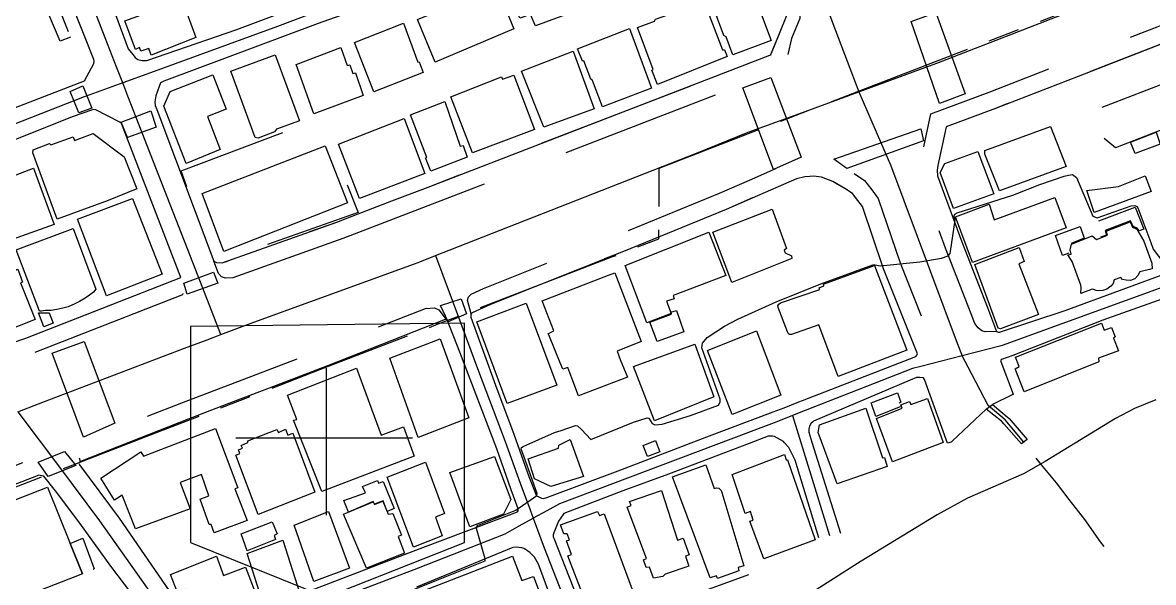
# Model space of a CAD drawing. Header units: millimetres. Extents: x 198785 to 203305, y 542885 to 545889.
# Drawn here: x 202911 to 203168.9, y 543351.3 to 543479 of the extents above; entities that cross this region are included whole.
import ezdxf

# ---------------------------------------------------------------- set-up
doc = ezdxf.new("R2010")
doc.units = ezdxf.units.MM
for name, pattern in [('FENCE_25K', [54.3, 28.7, -9.2, -16.4]), ('HIDDEN_BULD_25K', [28.8, 18.4, -10.4]), ('HIDDEN_EMD_25K', [50.97, 33.12, -5.36, 7.13, -5.36]), ('HIDDEN_IN_25K', [56.5, 36.5, -20]), ('HIDDEN_SORO_25K', [40.1, 25.4, -14.7])]:
    doc.linetypes.add(name, pattern=pattern)
for name, color, linetype in [('A0013114', 253, 'Continuous'), ('A0013117', 253, 'Continuous'), ('A0023119', 253, 'Continuous'), ('A0023214', 253, 'Continuous'), ('A0023217', 253, 'Continuous'), ('A0033324', 253, 'Continuous'), ('A0043325', 253, 'Continuous'), ('B0014111', 253, 'Continuous'), ('B0014112', 253, 'Continuous'), ('B0014116', 253, 'Continuous'), ('B0014611', 253, 'Continuous'), ('B0024120', 253, 'Continuous'), ('C0393323', 253, 'Continuous'), ('F0017111', 253, 'Continuous'), ('G0018117', 253, 'Continuous')]:
    doc.layers.add(name, color=color, linetype=linetype)

# ---------------------------------------------------------------- blocks, each defined once
blk = doc.blocks.new('B0014611')
at = {"layer": 'B0014611'}
blk.add_lwpolyline([(-30.95, -23.84), (0, -36.34), (31.55, -23.84), (31.55, 26.16), (-30.95, 25.41)], close=True, dxfattribs=at)
for points in [[(0, 15.91), (0, -17.6)], [(-20.65, 0), (19.64, 0)]]:
    blk.add_lwpolyline(points, dxfattribs=at)

msp = doc.modelspace()

# ---------------------------------------------------------------- linework, layer by layer
at = {"layer": 'A0013114'}
for points in [[(202874.69, 543446.28), (202925.08, 543465.76), (202927.24, 543469.68), (202927.32, 543470.21), (202927.22, 543470.59), (202916.85, 543496.67), (202916.4, 543497.89), (202914.99, 543501.77), (202904.46, 543530.72), (202893.76, 543558.46), (202891.05, 543565.48), (202890.64, 543566.54), (202882.13, 543589.32), (202871.86, 543615.15), (202870.3, 543619.2), (202869.12, 543620.99), (202867.94, 543622.02)], [(202942.44, 543465.25), (202942.14, 543464.47), (202941.38, 543462.33), (202941.11, 543460.97), (202941.23, 543460.09), (202941.56, 543459.21), (202954.6, 543424.57), (202955.18, 543424.3), (202956.51, 543424.19), (202982.67, 543433.53), (202985.18, 543434.46), (202995.2, 543438.33), (203003.45, 543441.51), (203081.41, 543471.57), (203081.64, 543471.72), (203083.61, 543476.51), (203085.24, 543480.45), (203085.21, 543481.08), (203073.28, 543512.98), (203072.88, 543514.04)], [(203267.98, 543460.07), (203268.46, 543460.8), (203268.66, 543461.16), (203268.94, 543462.34), (203268.81, 543464.53), (203256.43, 543496.6), (203252.56, 543506.07), (203151.78, 543466.75), (203132.86, 543459.43), (203121.6, 543455.21), (203119.73, 543446.4), (203119.58, 543445.32), (203119.65, 543444.05), (203125.21, 543428.99), (203131.1, 543414), (203133.12, 543408.54), (203133.48, 543408.44)], [(202925.14, 543501.51), (202924.82, 543500.73), (202927.43, 543493.74), (202935.08, 543473.05), (202936.08, 543471.76), (202936.65, 543471.04), (202937.22, 543470.63)], [(202927.49, 543459.16), (202926.91, 543459.11), (202922.28, 543457.55), (202877.98, 543439.84)], [(202908.37, 543405.89), (202911.72, 543407.07), (202947.1, 543420.87), (202933.56, 543455.99), (202933.16, 543456.29), (202927.49, 543459.16)], [(203115.07, 543403.47), (203107.36, 543422.84), (203102.52, 543437.05), (203101.51, 543438.43), (203100.25, 543440.02), (203098.54, 543441.18), (203095.79, 543442.77), (203093.2, 543443.75), (203091.99, 543443.9), (203091.33, 543443.95), (203090.53, 543443.92), (203089.42, 543443.82), (203087.48, 543443.37), (203071.48, 543436.41), (203048.01, 543426.83), (203017.7, 543414.7), (203013.55, 543412.79), (203013.3, 543412.61), (203013.22, 543412.36)], [(203007.57, 543411.31), (203007.35, 543411.31), (202980.52, 543400.69), (202967.19, 543395.61), (202958.97, 543392.48), (202948.71, 543388.56), (202924.02, 543378.83), (202923.9, 543378.68), (202923.82, 543378.46), (202923.92, 543378.15), (202933.02, 543365.96), (202950.91, 543339.89), (202951.37, 543339.77), (202952.05, 543339.69)], [(202914.6, 543375.78), (202914.15, 543375.59), (202861.86, 543355.42), (202833.93, 543345.66)], [(202940.67, 543342.42), (202931.13, 543355.03), (202924.05, 543364.85), (202918.49, 543372.2), (202915.83, 543375.54), (202914.6, 543375.78)]]:
    msp.add_lwpolyline(points, dxfattribs=at)
at = {"layer": 'A0013117'}
for points in [[(202937.22, 543470.63), (202938.25, 543470.35), (202939.29, 543470.35), (202959.81, 543477.46), (202999.83, 543492.47), (203000.43, 543492.88), (203000.68, 543493.38), (203000.77, 543493.79), (203000.81, 543494.35), (202988.63, 543530.44), (202983.49, 543545.04), (202972.54, 543574.12), (202972.22, 543574.89), (202970.35, 543579.32), (202968.77, 543583.07), (202964.18, 543585.58), (202955.78, 543582.54), (202946.5, 543579.02), (202941.35, 543576.94), (202918.43, 543569.08), (202905.03, 543564.43), (202904.84, 543564.33), (202902.62, 543560.16)], [(203072.88, 543514.04), (203056.49, 543507.71), (203052.06, 543506), (203050.78, 543505.5), (203032.86, 543498.85), (203025.45, 543495.95), (203020.65, 543494.07), (203014.28, 543491.57), (203009.04, 543489.71), (203003.8, 543487.84), (202978.39, 543478.79), (202943.2, 543465.69), (202942.44, 543465.25)], [(203133.48, 543408.44), (203133.78, 543408.4), (203148.81, 543413.36), (203173.6, 543422.48), (203188.43, 543428.25), (203197.27, 543431.53), (203231.86, 543444.4), (203265.38, 543458.59), (203266.82, 543459.24), (203267.98, 543460.07)], [(203270.27, 543452.31), (203269.82, 543452.41), (203269.01, 543452.44), (203268.36, 543452.31), (203243.42, 543442.93), (203230.27, 543437.59), (203221.99, 543434.11), (203210.73, 543430.15), (203202.73, 543427.29), (203192.16, 543423.56), (203180.03, 543419.19), (203157.35, 543411.14), (203136.84, 543403.07), (203134.22, 543402.18), (203134.19, 543402.16), (203134.13, 543401.96), (203134.13, 543401.74), (203136.95, 543394.28), (203136.91, 543394.18), (203136.67, 543394.1), (203132.19, 543391.88), (203136, 543388.74), (203140.1, 543383.95)], [(202952.05, 543339.69), (202974.04, 543348.49), (203001.67, 543359.08), (203023.89, 543367.4), (203024.01, 543367.63), (203024.01, 543368.11), (203022.45, 543372.41), (203019.12, 543381.81), (203010.7, 543403.87), (203007.8, 543411.23), (203007.57, 543411.31)], [(203013.22, 543412.36), (203013.2, 543411.81), (203018.84, 543396.31), (203023.03, 543385.16), (203026.41, 543375.51), (203028.17, 543371.1), (203028.75, 543370.82), (203029.33, 543370.55), (203029.68, 543370.5), (203030.04, 543370.52), (203030.34, 543370.6), (203030.57, 543370.7), (203047.41, 543376.98), (203067.04, 543384.51), (203082.18, 543390.22), (203084.7, 543391.17), (203088.02, 543392.53), (203088.85, 543392.85), (203114.7, 543402.87), (203114.97, 543403.17), (203115.07, 543403.47)], [(203138.84, 543382.9), (203134.81, 543387.5), (203134.29, 543388.09), (203130.74, 543390.83), (203122.97, 543383.54), (203122.76, 543383.33), (203121.92, 543383.12), (203116.69, 543397.6), (203116.5, 543397.99), (203115.62, 543398.09), (203114.84, 543398.04), (203113.43, 543397.49), (203091.41, 543388.08), (203091.14, 543387.86), (203090.86, 543387.65), (203090.48, 543386.95), (203090.38, 543386.65), (203090.28, 543386.32), (203090.31, 543385.61), (203090.96, 543383.3), (203097.5, 543362.6)], [(203092.61, 543361.53), (203087.19, 543379.18), (203085.71, 543382.13), (203084.74, 543383.2), (203084.52, 543383.44), (203082.51, 543384.59), (203082.03, 543384.67), (203081.65, 543384.67), (203081.05, 543384.67), (203076.69, 543382.98), (203058.28, 543376), (203047.9, 543372.19), (203034.45, 543367.05), (203034.27, 543366.84), (203033.19, 543365.28), (203032.13, 543362.64), (203032.03, 543362.18), (203032.03, 543361.75), (203032.16, 543361.4), (203039.95, 543341.48)], [(203034.23, 543340.41), (203028.63, 543355.5), (203027.75, 543357.09), (203026.67, 543358.17), (203026.14, 543358.57), (203025.68, 543358.82), (203025.31, 543359.08), (203024.88, 543359.23), (203024.25, 543359.33), (203023.57, 543359.35), (203022.76, 543359.3), (203000.85, 543350.28)], [(203063.5, 543348.34), (203076.62, 543353.12)]]:
    msp.add_lwpolyline(points, dxfattribs=at)
at = {"layer": 'A0023119', "linetype": 'HIDDEN_SORO_25K', "flags": 128}
msp.add_lwpolyline([(203187.04, 543338.06), (203182.42, 543340.38), (203180.72, 543340.76), (203172.66, 543341.29), (203167.66, 543342.37), (203167.55, 543343.2), (203166.11, 543346.8), (203163.82, 543350.7), (203160.41, 543355.79), (203156.86, 543360.55), (203153.28, 543365.67), (203149.68, 543370.25), (203146.8, 543374.08), (203143.4, 543378.13), (203140.35, 543381.86), (203139.32, 543383.3)], dxfattribs=at)
at = {"layer": 'A0023214'}
for points in [[(202933.82, 543465.26), (202932.47, 543468.72), (202929.81, 543475.54), (202920.5, 543499.59), (202919.68, 543501.71), (202918.93, 543503.64), (202907.69, 543532.65), (202900.23, 543553.1), (202898.02, 543559.28), (202896.63, 543563.16), (202894.95, 543567.86), (202876.13, 543620.44), (202874.46, 543624.36), (202872.66, 543628.5), (202869.4, 543637.5), (202863.6, 543653.3), (202859.25, 543661.87), (202836.08, 543724.57), (202820.54, 543764.98), (202813.61, 543783.18), (202812.38, 543786.4), (202808.91, 543791.94)], [(202994.16, 543745.93), (203010.11, 543702.68), (203013.96, 543692.42), (203015.1, 543689.49), (203016.72, 543685.33), (203018.92, 543679.68), (203039.87, 543625.87), (203044.73, 543612.83), (203046.83, 543607.31), (203047.23, 543606.26), (203048.2, 543603.69), (203048.72, 543602.32), (203052.76, 543591.68), (203065.2, 543558.45), (203075.95, 543530.66), (203078.56, 543524.14), (203080, 543520.56), (203081.32, 543517.27), (203082.18, 543515.13), (203096.43, 543477.22), (203101.68, 543463.25)], [(203101.68, 543463.25), (203117.01, 543468.87), (203119.48, 543469.78), (203247.79, 543519.56), (203249.21, 543520.11), (203254.12, 543522.02)], [(202933.82, 543465.26), (202926.27, 543462.51), (202925.02, 543462.05), (202876.87, 543443.24), (202876.34, 543443.04), (202874.35, 543442.27), (202870.45, 543440.77), (202831.2, 543425.66), (202798.54, 543413.92), (202774.94, 543405.44)], [(202956.21, 543407.84), (202950.48, 543422.53), (202935, 543462.22), (202933.82, 543465.26)], [(202956.21, 543407.84), (202961.08, 543409.67), (202964.53, 543410.97), (203001.23, 543424.33), (203001.55, 543424.46), (203005.13, 543425.86), (203008.28, 543427.09), (203064.71, 543449.2), (203076.45, 543453.99), (203087.19, 543457.93), (203101.68, 543463.25)], [(203101.68, 543463.25), (203107.63, 543449.57), (203108.95, 543446.54), (203124.18, 543405.93), (203125.26, 543403.03)], [(202909.87, 543390.27), (202915.96, 543392.58), (202947.91, 543404.72), (202953.05, 543406.65), (202956.21, 543407.84)], [(202909.87, 543390.27), (202919.58, 543377.34), (202928.53, 543365.41), (202948.05, 543337.75), (202950.09, 543334.85), (202944.44, 543332.59), (202915.65, 543321.07), (202914.11, 543320.47), (202907.16, 543317.78), (202904.52, 543316.77), (202899.7, 543314.9), (202874.87, 543305.43), (202843.41, 543294.2), (202820.12, 543285.89)]]:
    msp.add_lwpolyline(points, dxfattribs=at)
at = {"layer": 'A0023217'}
for points in [[(203004.65, 543491.63), (203002.32, 543490.74), (202969.1, 543478.12), (202940.18, 543467.58), (202933.82, 543465.26)], [(203295.37, 543467.78), (203285.51, 543464.03), (203283.49, 543463.1), (203275.74, 543459.53), (203269.05, 543456.46), (203266.76, 543455.4), (203237.64, 543443.67), (203231.07, 543440.99), (203226.92, 543439.25), (203204, 543430.84), (203176.07, 543420.5), (203134.42, 543405.38), (203133.86, 543405.24), (203125.26, 543403.03)], [(203005.13, 543425.86), (203010.38, 543411.83), (203014.77, 543400.09), (203021.07, 543383.48), (203024.43, 543373.96), (203025.89, 543370.12), (203026.41, 543368.75), (203027.45, 543365.95)], [(203125.26, 543403.03), (203115.82, 543400.6), (203113.92, 543400.11), (203089.49, 543390.53), (203086.56, 543389.38)], [(203139.32, 543383.3), (203135.06, 543388.39), (203131.25, 543391.69), (203126.66, 543400.39), (203125.26, 543403.03)], [(203086.56, 543389.38), (203082.99, 543387.99), (203080.59, 543387.05), (203033.46, 543369.23), (203030.57, 543367.65), (203027.45, 543365.95)], [(203086.56, 543389.38), (203087.84, 543385.23), (203091.06, 543374.85), (203095.02, 543362.06)], [(203048.26, 543230.92), (203043.92, 543235.7), (203042.05, 543237.77), (203037.71, 543241.86), (203034.46, 543244.92), (202995.84, 543286.24), (202968.2, 543315.25), (202956.62, 543328.55), (202953.13, 543331.92), (202950.09, 543334.85), (202956.12, 543337.27), (202960.04, 543338.84), (202971.37, 543343.31), (202974.78, 543344.57), (202979.14, 543346.2), (203001.26, 543354.68), (203021.01, 543362.44), (203024.27, 543364.22), (203027.45, 543365.95)], [(203027.45, 543365.95), (203029.2, 543361.26), (203029.95, 543359.24), (203036.78, 543341.74), (203037.3, 543340.47), (203038.22, 543338.24)]]:
    msp.add_lwpolyline(points, dxfattribs=at)
at = {"layer": 'A0033324', "linetype": 'HIDDEN_IN_25K', "flags": 128}
for points in [[(202984.03, 543429.77), (202958.92, 543420.81), (202957.25, 543420.76), (202956.35, 543421.02), (202955.66, 543421.78), (202954.6, 543424.57), (202955.18, 543424.3), (202956.51, 543424.19), (202982.67, 543433.53), (202985.18, 543434.46), (202995.2, 543438.33), (203003.45, 543441.51), (203042.43, 543456.54), (203081.41, 543471.57), (203081.64, 543471.72), (203083.61, 543476.51), (203085.24, 543480.45), (203085.21, 543481.08), (203073.28, 543512.98), (203072.88, 543514.04), (203074.92, 543514.24), (203075.92, 543514), (203076.22, 543513.69), (203076.47, 543513.03), (203082.76, 543496.2), (203088.19, 543481.68), (203088.26, 543479.92), (203086.39, 543475.36), (203084.87, 543469.07), (203083.27, 543467.99), (203022.05, 543444.39), (202986.6, 543430.72), (202984.03, 543429.77)], [(203253.99, 543507.46), (203254.8, 543505.95), (203256.88, 543500), (203262.91, 543484.78), (203269.99, 543466.87), (203270.53, 543465.17), (203270.56, 543463.88), (203270.43, 543463), (203269.84, 543461.87), (203267.98, 543460.07), (203268.46, 543460.8), (203268.66, 543461.16), (203268.94, 543462.34), (203268.81, 543464.53), (203256.43, 543496.6), (203252.56, 543506.07), (203202.17, 543486.41), (203151.78, 543466.75), (203132.86, 543459.43), (203121.6, 543455.21), (203119.73, 543446.4), (203119.58, 543445.32), (203119.65, 543444.05), (203125.21, 543428.99), (203131.1, 543414), (203133.12, 543408.54), (203130.52, 543408.52), (203129.74, 543408.73), (203128.91, 543409.38), (203128.18, 543410.36), (203127.36, 543412.58), (203121.47, 543427.57), (203115.68, 543443.24), (203115.57, 543445.48), (203115.78, 543447.08), (203118.14, 543458.19), (203131.44, 543463.17), (203150.34, 543470.48), (203158.9, 543473.82), (203248.61, 543508.82), (203250.79, 543509.2), (203252, 543509.12), (203252.4, 543509), (203253.13, 543508.67), (203253.99, 543507.46)], [(203100.66, 543444.57), (203103, 543442.99), (203104.7, 543440.86), (203106.11, 543438.91), (203111.11, 543424.23), (203118.02, 543406.88), (203118.08, 543405.6), (203117.74, 543404.58), (203114.7, 543402.87), (203114.97, 543403.17), (203115.07, 543403.47), (203107.36, 543422.84), (203102.52, 543437.05), (203101.51, 543438.43), (203100.25, 543440.02), (203098.54, 543441.18), (203095.79, 543442.77), (203093.2, 543443.75), (203091.99, 543443.9), (203091.33, 543443.95), (203090.53, 543443.92), (203089.42, 543443.82), (203087.48, 543443.37), (203071.48, 543436.41), (203048.01, 543426.83), (203017.7, 543414.7), (203013.55, 543412.79), (203013.3, 543412.61), (203012.46, 543415.72), (203012.65, 543416.49), (203013.27, 543417.06), (203016.12, 543418.38), (203046.51, 543430.54), (203069.93, 543440.1), (203076.8, 543443.08), (203086.21, 543447.18), (203088.78, 543447.78), (203090.28, 543447.92), (203091.42, 543447.95), (203092.39, 543447.88), (203094.16, 543447.66), (203097.51, 543446.39), (203100.66, 543444.57)], [(202872.99, 543389.3), (202824.15, 543370.92), (202820.62, 543369.59), (202818.31, 543369.59), (202816.36, 543369.84), (202814.32, 543370.23), (202811.83, 543371.15), (202809.25, 543373.04), (202805.59, 543381.26), (202798.75, 543399.23), (202798.56, 543400.5), (202798.56, 543401.78), (202798.81, 543403.27), (202801.48, 543406.1), (202810.22, 543383.17), (202813.28, 543376.29), (202814.22, 543375.59), (202815.67, 543375.06), (202817.15, 543374.78), (202818.63, 543374.59), (202819.76, 543374.59), (202874.24, 543393.83), (202898.55, 543402.42), (202908.37, 543405.89), (202911.72, 543407.07), (202947.1, 543420.87), (202947.69, 543418.11), (202947.66, 543417.6), (202947.47, 543416.91), (202912.35, 543403.18), (202905.5, 543400.5), (202872.99, 543389.3)], [(203005.93, 543413.5), (203007.56, 543411.31), (203007.35, 543411.31), (202980.52, 543400.69), (202967.19, 543395.61), (202958.97, 543392.48), (202948.71, 543388.56), (202924.17, 543378.89), (202923.61, 543381.19), (202924, 543382.54), (202924.66, 543383.38), (202947.26, 543392.29), (202964.27, 543398.78), (202979.07, 543404.42), (203002.84, 543413.82), (203004.95, 543413.98), (203005.93, 543413.5)], [(202842.09, 543298.23), (202836.5, 543296.38), (202836.31, 543296.38), (202835.74, 543296.47), (202834.69, 543298.99), (202829.06, 543315.64), (202822.46, 543333.22), (202822.38, 543334.3), (202822.38, 543335.4), (202822.45, 543336.82), (202822.8, 543338.03), (202823.8, 543340.24), (202825.39, 543343.06), (202827.7, 543345.92), (202829.7, 543347.21), (202860.48, 543359.18), (202874.29, 543364.5), (202911.11, 543378.7), (202912.43, 543378.6), (202914.57, 543375.77), (202914.15, 543375.59), (202861.86, 543355.42), (202833.93, 543345.66), (202832.05, 543344.75), (202831.73, 543344.28), (202830.17, 543339.7), (202828.4, 543334.49), (202828.36, 543333.57), (202842.09, 543298.23)]]:
    msp.add_lwpolyline(points, dxfattribs=at)
at = {"layer": 'A0043325'}
for points in [[(203126, 543462.73), (203120.11, 543460.57), (203113.69, 543479.26), (203119.29, 543481.35), (203126, 543462.73)], [(202926.77, 543459.46), (202923.8, 543458.42), (202921.83, 543463.3), (202924.69, 543464.6), (202926.77, 543459.46)], [(203088.59, 543448.34), (203082.25, 543445.5), (203075.25, 543464.11), (203081.63, 543466.5), (203088.59, 543448.34)], [(202941.41, 543455.17), (202934.9, 543452.81), (202933.43, 543456.3), (202940.21, 543458.87), (202941.41, 543455.17)], [(203116.46, 543452.08), (203098.95, 543445.76), (203096.03, 543447.86), (203115.82, 543454.81), (203116.46, 543452.08)], [(202955.49, 543419.59), (202948.49, 543417.06), (202947.75, 543419.56), (202954.53, 543422.06), (202955.49, 543419.59)], [(203012.26, 543412.55), (203008.07, 543410.73), (203006.32, 543414.5), (203011, 543416.03), (203012.26, 543412.55)], [(202932.01, 543387.64), (202924.84, 543384.44), (202917.7, 543403.58), (202924.99, 543406.25), (202932.01, 543387.64)], [(202923.13, 543378.03), (202916.79, 543375.5), (202914.52, 543378.78), (202920.5, 543381.18), (202923.13, 543378.03)]]:
    msp.add_lwpolyline(points, dxfattribs=at)
at = {"layer": 'B0014111'}
for points in [[(203038.51, 543482.12), (203027.93, 543478.3), (203026.84, 543480.86), (203024.4, 543479.99), (203021.48, 543487.71), (203023.55, 543488.44), (203023.01, 543490.26), (203033.64, 543494.25), (203038.51, 543482.12)], [(203076.32, 543489.4), (203081.71, 543474.94), (203072.94, 543471.63), (203071.43, 543475.8), (203070.91, 543476.04), (203065.63, 543490.46), (203068.96, 543491.77), (203070.11, 543488.59), (203075.84, 543490.68), (203076.32, 543489.4)], [(203023.04, 543477.6), (203005.09, 543470.02), (203001.06, 543479.73), (203019.04, 543487.26), (203023.04, 543477.6)], [(202950.46, 543475.63), (202940.32, 543471.55), (202939.79, 543473.12), (202937.97, 543472.49), (202937.66, 543473.33), (202936.69, 543472.89), (202934.32, 543479.41), (202947.39, 543484.1), (202950.46, 543475.63)], [(203066.42, 543483.66), (203070.65, 543472.78), (203071.07, 543472.8), (203071.68, 543471.26), (203055.78, 543464.93), (203054.51, 543468.14), (203054.83, 543468.3), (203051.22, 543477.91), (203055.07, 543479.35), (203055.32, 543479.77), (203066.42, 543483.66)], [(202997.83, 543478.91), (203001.15, 543470.02), (203001.46, 543470.08), (203002.35, 543467.61), (202991.08, 543463.23), (202986.71, 543474.48), (202997.83, 543478.91)], [(203049.44, 543477.68), (203054.4, 543464.03), (203043.21, 543459.77), (203040.96, 543465.77), (203040.55, 543466.1), (203038.99, 543470.29), (203038.69, 543470.19), (203037.51, 543473), (203049.44, 543477.68)], [(202983.57, 543473.35), (202985.02, 543469.23), (202985.63, 543469.39), (202986.32, 543467.39), (202986.91, 543467.59), (202988.69, 543462.38), (202977.43, 543458.22), (202973.37, 543469.43), (202983.57, 543473.35)], [(203041.38, 543459.34), (203029.85, 543455.19), (203024.75, 543467.9), (203036.58, 543472.46), (203041.38, 543459.34)], [(202968.45, 543454.12), (202964.73, 543452.69), (202964.02, 543452.81), (202958.47, 543467.93), (202968.57, 543471.69), (202974.12, 543456.64), (202968.89, 543454.69), (202968.45, 543454.12)], [(202956.07, 543450.03), (202948.25, 543446.89), (202943.18, 543459.92), (202944.6, 543463.28), (202954.37, 543467.1), (202957.37, 543459.29), (202953.11, 543457.56), (202956.07, 543450.03)], [(203023.04, 543467.04), (203027.71, 543454.65), (203013.59, 543449.34), (203008.67, 543462.09), (203020.17, 543466.64), (203020.43, 543466.08), (203023.04, 543467.04)], [(203007.27, 543460.98), (203010.78, 543450.82), (203011.46, 543450.99), (203012.37, 543448.29), (203004.1, 543445.12), (203002.89, 543448.13), (203003.15, 543448.21), (202999.48, 543457.97), (203007.27, 543460.98)], [(203002.75, 543444.61), (202987.83, 543438.92), (202983.04, 543451.3), (202998.03, 543457.16), (203002.75, 543444.61)], [(203148.99, 543446.2), (203133.77, 543440.65), (203130.46, 543449), (203130.45, 543449.86), (203145.41, 543455.28), (203148.99, 543446.2)], [(202927.05, 543453.68), (202934.17, 543448.41), (202937.03, 543441.09), (202930.47, 543438.43), (202918.85, 543434.16), (202913.31, 543449.32), (202913.36, 543450), (202917.07, 543451.4), (202917.4, 543451.16), (202922.48, 543452.93), (202922.81, 543452.15), (202927.05, 543453.68)], [(202985.08, 543437.91), (202956.87, 543426.82), (202951.92, 543440.03), (202980.01, 543450.9), (202985.08, 543437.91)], [(203132.51, 543439.98), (203123.3, 543436.58), (203120.25, 543444.82), (203121.36, 543446.85), (203128.86, 543449.63), (203132.51, 543439.98)], [(202918.17, 543432.93), (202902.12, 543427.24), (202897.55, 543439.76), (202913.42, 543445.79), (202918.17, 543432.93)], [(203168.37, 543440.46), (203155.42, 543435.67), (203153.7, 543440.73), (203160.98, 543441.64), (203167.01, 543444.06), (203168.37, 543440.46)], [(202942.83, 543421.64), (202930.08, 543416.72), (202923.49, 543434.21), (202936.04, 543438.92), (202942.83, 543421.64)], [(203146.42, 543439.15), (203149.02, 543432.24), (203127.67, 543424.29), (203123.74, 543434.74), (203131.41, 543437.57), (203132.62, 543434.02), (203146.42, 543439.15)], [(203086.46, 543425.17), (203072.72, 543419.73), (203068.39, 543431.24), (203081.98, 543436.47), (203085.23, 543427.5), (203084.67, 543427.11), (203084.89, 543426.48), (203086.39, 543425.81), (203086.46, 543425.17)], [(203165.14, 543431.89), (203166.74, 543429.18), (203168.51, 543424.14), (203168.63, 543422.83), (203165.82, 543422.14), (203165.36, 543421.31), (203164.65, 543420.6), (203163.71, 543420.22), (203162.68, 543420.23), (203161.88, 543420.42), (203161.51, 543420.85), (203159.93, 543420.32), (203159.69, 543419.5), (203159.2, 543418.88), (203158.29, 543418.18), (203157.37, 543417.89), (203156.47, 543417.85), (203155.83, 543417.93), (203155.24, 543418.11), (203154.96, 543418.24), (203152.35, 543417.22), (203152.42, 543418.57), (203152.42, 543418.6), (203152.37, 543419.15), (203150.41, 543424.52), (203149.36, 543426.01), (203150.14, 543426.2), (203149.92, 543427.17), (203150.19, 543428.45), (203154.97, 543430.38), (203155.9, 543429.53), (203158.46, 543430.52), (203158.14, 543431.41), (203163.62, 543433.55), (203164.17, 543432.33), (203165.14, 543431.89)], [(202916.21, 543413.32), (202915.32, 543413.16), (202914.8, 543413.17), (202909.52, 543427.17), (202922.49, 543432.08), (202927.67, 543418.24), (202927.11, 543417.56), (202926.25, 543416.86), (202925.22, 543416.14), (202923.95, 543415.39), (202922.88, 543414.86), (202921.36, 543414.22), (202920.18, 543413.87), (202918.79, 543413.6), (202917.5, 543413.38), (202916.21, 543413.32)], [(203058.91, 543412.68), (203053.39, 543410.52), (203048.44, 543423.59), (203067.47, 543431.18), (203071.35, 543421.31), (203059.37, 543416.75), (203059.6, 543415.98), (203057.85, 543415.46), (203058.91, 543412.68)], [(202907.37, 543427.46), (202909.44, 543422.53), (202909.87, 543422.79), (202910.93, 543419.83), (202910.47, 543419.63), (202913.86, 543411.26), (202903.17, 543407.15), (202897.04, 543423.32), (202907.37, 543427.46)], [(203142.67, 543412.41), (203134.06, 543409.18), (203133.51, 543409.35), (203128.14, 543423.84), (203138.26, 543427.69), (203139.42, 543424.53), (203138.18, 543424.02), (203142.67, 543412.41)], [(203105.27, 543423.62), (203112.69, 543404.29), (203096.97, 543398.3), (203092.58, 543410.07), (203086.38, 543407.87), (203085.97, 543407.85), (203085.67, 543408.03), (203085.43, 543408.51), (203083.29, 543414.01), (203083.26, 543414.45), (203083.43, 543414.83), (203083.86, 543415.07), (203092.83, 543418.16), (203092.69, 543418.5), (203093.76, 543418.95), (203093.62, 543419.32), (203105.27, 543423.62)], [(203047.3, 543402.21), (203048.96, 543398.13), (203037.76, 543393.87), (203036.22, 543397.93), (203035.31, 543400.34), (203034.16, 543399.98), (203033.59, 543401.4), (203031.16, 543407.42), (203030.88, 543408.11), (203030.91, 543408.12), (203032.17, 543408.68), (203029.52, 543415.56), (203044.65, 543421.39), (203046.06, 543421.94), (203052.05, 543406.29), (203046.56, 543404.05), (203047.3, 543402.21)], [(203032.8, 543396.29), (203021.52, 543392.16), (203014.61, 543410.76), (203025.85, 543415.01), (203032.8, 543396.29)], [(203061.83, 543408.52), (203055.71, 543406.24), (203054.06, 543410.67), (203059.01, 543412.51), (203058.87, 543412.99), (203060.12, 543413.36), (203061.83, 543408.52)], [(203157.04, 543410.45), (203157.71, 543408.85), (203159.33, 543409.46), (203160.21, 543407.35), (203159.78, 543407.07), (203160.93, 543404.15), (203156.39, 543402.49), (203156.46, 543401.63), (203139.39, 543394.83), (203137.34, 543400.04), (203138.27, 543400.61), (203137.47, 543402.69), (203157.04, 543410.45)], [(203083.93, 543394.05), (203072.81, 543389.62), (203067.18, 543404.23), (203078.37, 543408.74), (203083.93, 543394.05)], [(203012.77, 543388.83), (203001.22, 543384.4), (202994.76, 543402.47), (203006.21, 543406.87), (203012.77, 543388.83)], [(203068.61, 543393.67), (203055.13, 543388.22), (203050.35, 543400.57), (203064.32, 543405.7), (203068.61, 543393.67)], [(202987.12, 543400.19), (202992.74, 543384.88), (202997.88, 543386.82), (203000.26, 543380.11), (202979.19, 543372.06), (202972.76, 543388.32), (202973.49, 543388.52), (202971.36, 543394.06), (202987.12, 543400.19)], [(203117.34, 543393.31), (203120.96, 543383.21), (203109.4, 543378.86), (203105.73, 543388.75), (203111.57, 543391.08), (203111.29, 543391.86), (203113.3, 543392.59), (203113.56, 543391.88), (203117.34, 543393.31)], [(203103.3, 543391.1), (203107.11, 543379.77), (203107.58, 543379.81), (203108.16, 543377.8), (203096.81, 543373.83), (203092.41, 543385.55), (203092.71, 543387.27), (203103.3, 543391.1)], [(202954.99, 543386.46), (202960.06, 543372.9), (202959.38, 543372.66), (202962.19, 543365.49), (202954.68, 543362.61), (202953.95, 543364.56), (202953.56, 543364.51), (202951.48, 543370.33), (202953.47, 543371.1), (202951.78, 543375.93), (202946.88, 543374.13), (202949.17, 543368.1), (202936.74, 543363.52), (202933.72, 543371.23), (202931.91, 543370.11), (202928.84, 543375.1), (202937.96, 543381.14), (202938.55, 543380.14), (202954.99, 543386.46)], [(202970.95, 543386.26), (202971.49, 543384.88), (202972.61, 543385.37), (202977.6, 543371.91), (202964.72, 543366.82), (202959.59, 543380.36), (202960.5, 543380.76), (202960.23, 543381.58), (202961.14, 543381.95), (202960.85, 543382.59), (202962.31, 543383.22), (202962.31, 543383.59), (202968.96, 543386.21), (202969.31, 543385.54), (202970.95, 543386.26)], [(203038.93, 543375.48), (203031.47, 543373.19), (203027.76, 543374.96), (203026.3, 543379.55), (203033.22, 543381.97), (203033.29, 543382.66), (203035.87, 543383.91), (203038.93, 543375.48)], [(203020.64, 543366.86), (203012.98, 543363.97), (203008.43, 543376.37), (203018.61, 543380.03), (203022.33, 543370.25), (203020.64, 543366.86)], [(203084.77, 543380.52), (203085.15, 543379.26), (203085.46, 543379.28), (203091.73, 543361.02), (203080.03, 543356.72), (203076.86, 543365.27), (203077.64, 543365.56), (203076.97, 543367.5), (203075.78, 543367.02), (203072.82, 543375.95), (203084.77, 543380.52)], [(203066.84, 543378.13), (203068.74, 543372.75), (203069.26, 543372.88), (203069.79, 543372.8), (203070.11, 543372.54), (203070.34, 543372.26), (203070.48, 543371.86), (203075.51, 543355.13), (203074.22, 543354.7), (203074.33, 543353.94), (203069.48, 543352.22), (203069.23, 543352.8), (203067.78, 543352.34), (203059.18, 543375.44), (203066.84, 543378.13)], [(202991.93, 543374.6), (202992.17, 543374), (202993.24, 543374.38), (202995.75, 543368.17), (202994.12, 543367.53), (202993.21, 543369.95), (202991.23, 543369.16), (202990.97, 543369.78), (202985.33, 543367.36), (202984.28, 543370.01), (202989.17, 543371.8), (202988.51, 543373.23), (202991.93, 543374.6)], [(202921.82, 543360.24), (202924.63, 543353.28), (202894.38, 543341.47), (202886.66, 543361.36), (202916.65, 543373.06), (202921.82, 543360.24)], [(202993.13, 543369.84), (202994.37, 543366.86), (202995.39, 543367.06), (202997.42, 543362.13), (202996.6, 543361.82), (202998.12, 543357.99), (202989.38, 543354.55), (202984.18, 543366.87), (202990.96, 543369.74), (202991.21, 543369.12), (202993.13, 543369.84)], [(202985.56, 543354.55), (202977.42, 543351.57), (202972.91, 543364.36), (202980.72, 543367.51), (202985.56, 543354.55)], [(203042.14, 543367.48), (203042.55, 543366.61), (203043.6, 543366.96), (203051.32, 543346.18), (203050.64, 543345.92), (203050.67, 543344.58), (203047.71, 543343.41), (203047.38, 543343.63), (203042.17, 543341.75), (203039.58, 543348.22), (203038.9, 543348.09), (203035.32, 543357.39), (203036.17, 543357.7), (203035.06, 543360.8), (203035.7, 543361.06), (203035.18, 543362.44), (203034.42, 543362.4), (203033.69, 543364.47), (203042.14, 543367.48)], [(202968.64, 543361.09), (202962.18, 543358.57), (202960.84, 543362.39), (202967.91, 543365.14), (202969.01, 543362.39), (202968.33, 543362.01), (202968.64, 543361.09)], [(202974.18, 543348.84), (202966.18, 543345.57), (202962.17, 543357.89), (202970.33, 543360.95), (202974.18, 543348.84)], [(202955.17, 543357.33), (202956.83, 543352.94), (202961.81, 543354.78), (202965.3, 543345.69), (202955.06, 543341.55), (202950.81, 543342.89), (202948.24, 543349.74), (202946.27, 543349), (202944.74, 543353.12), (202955.17, 543357.33)], [(203022.68, 543357.28), (203024.84, 543351.75), (203027.51, 543352.71), (203030.46, 543344.83), (203003.85, 543334.37), (202998.58, 543347.93), (203022.68, 543357.28)]]:
    msp.add_lwpolyline(points, dxfattribs=at)
at = {"layer": 'B0014112'}
for points in [[(203006.7, 543361.97), (203000.17, 543359.37), (202994.15, 543375.37), (203002.87, 543378.73), (203007.18, 543367.02), (203005.16, 543366.22), (203006.7, 543361.97)], [(203056.67, 543372.29), (203060.36, 543360.95), (203061.67, 543361.42), (203062.98, 543357.61), (203062.2, 543357.32), (203062.93, 543355.04), (203057.54, 543353.23), (203057.03, 543352.71), (203054.86, 543352.27), (203053.94, 543354.79), (203053.21, 543354.73), (203052.62, 543356.47), (203053.29, 543356.76), (203048.84, 543368.48), (203049.77, 543368.85), (203049.43, 543369.77), (203056.67, 543372.29)]]:
    msp.add_lwpolyline(points, dxfattribs=at)
at = {"layer": 'B0014116', "linetype": 'HIDDEN_BULD_25K', "flags": 128}
for points in [[(202921.89, 543475.69), (202919.54, 543474.8), (202916.7, 543481.41), (202919.18, 543482.51), (202921.89, 543475.69)], [(203174.3, 543455.94), (203160.25, 543450.45), (203156.05, 543453.88), (203154.16, 543458.56), (203173.39, 543465.93), (203175.12, 543461.47), (203174.3, 543455.94)], [(203170.48, 543451.25), (203164.73, 543449.13), (203163.71, 543451.77), (203169.52, 543454.03), (203170.48, 543451.25)], [(203164.78, 543436.94), (203166.74, 543431.92), (203165.64, 543431.55), (203165.23, 543432.09), (203164.3, 543432.5), (203163.66, 543433.83), (203157.92, 543431.62), (203158.2, 543430.56), (203156.01, 543429.77), (203155.03, 543430.57), (203153.36, 543429.93), (203152.79, 543432.37), (203164.78, 543436.94)], [(203149.65, 543426.41), (203148.17, 543425.9), (203146.56, 543430.48), (203152.2, 543432.5), (203153.13, 543429.85), (203150.09, 543428.62), (203149.79, 543427.8), (203149.79, 543426.95), (203149.65, 543426.41)], [(202917.96, 543410.48), (202915.78, 543409.6), (202914.61, 543412.8), (202917.06, 543412.83), (202917.96, 543410.48)], [(203111.16, 543391.35), (203105.63, 543389.17), (203104.51, 543392.27), (203110.51, 543394.54), (203111.32, 543392.41), (203110.87, 543392.23), (203111.16, 543391.35)], [(203056.31, 543381.13), (203053.54, 543380.05), (203052.54, 543382.53), (203055.35, 543383.67), (203056.31, 543381.13)], [(202924.63, 543353.28), (202921.82, 543360.24), (202924.71, 543361.4), (202927.33, 543354.4), (202924.63, 543353.28)]]:
    msp.add_lwpolyline(points, dxfattribs=at)
at = {"layer": 'B0024120', "linetype": 'FENCE_25K', "flags": 128}
msp.add_lwpolyline([(202948.45, 543441.55), (202947.14, 543445.22), (202979.03, 543457.21), (202987.5, 543435.71), (202956.31, 543424.64), (202954.88, 543424.9), (202951.38, 543433.86)], dxfattribs=at)
at = {"layer": 'C0393323'}
msp.add_lwpolyline([(203140.1, 543383.95), (203138.84, 543382.9), (203134.29, 543388.09), (203130.74, 543390.83), (203132.19, 543391.88), (203136, 543388.74), (203140.1, 543383.95)], dxfattribs=at)
at = {"layer": 'F0017111'}
for points, elevation in [([(202988.12, 543344.87), (203005.8, 543351.97), (203016.46, 543356.28), (203016.51, 543356.72), (203014.49, 543363.59), (203014.49, 543363.97), (203014.62, 543364.15), (203014.83, 543364.38), (203015.09, 543364.49), (203023.5, 543367.83), (203028.3, 543371.17), (203028.38, 543371.63), (203025.29, 543380.14), (203024.73, 543381.73), (203024.8, 543382.09), (203025.12, 543382.33), (203032.32, 543385.52), (203033.79, 543386.01), (203037.11, 543387.13), (203037.53, 543387.01), (203038.46, 543386.17), (203040.61, 543383.93), (203050.34, 543387.89), (203053.46, 543388.89), (203053.82, 543388.79), (203054.56, 543387.61), (203055.18, 543387.26), (203056.83, 543387.44), (203063.33, 543389.4), (203069.73, 543391.73), (203070.09, 543392.41), (203070.09, 543393.1), (203065.93, 543404.84), (203066.03, 543405.86), (203067.14, 543407.17), (203071.11, 543409.75), (203074.12, 543411.4), (203082.85, 543415.35), (203093.02, 543419.4), (203104.94, 543423.77), (203105.44, 543423.8), (203106.59, 543423.51), (203115.64, 543424.46), (203120.6, 543425.32), (203122.1, 543425.83), (203122.52, 543426.33), (203122.65, 543426.78), (203123.69, 543433.94), (203123.47, 543434.95), (203123.58, 543435.34), (203124.11, 543435.6), (203136.86, 543439.65), (203143.01, 543442.05), (203148.54, 543443.95), (203149.57, 543444.25), (203150.45, 543444.38), (203151.34, 543443.71), (203155.09, 543434.89), (203156.07, 543434.47), (203163.84, 543437.24), (203164.64, 543437.33), (203165.16, 543437.06), (203165.34, 543436.74), (203168.34, 543428.86), (203168.85, 543427.36), (203171.28, 543424.18)], 30), ([(203169.44, 543392.98), (203164.56, 543390.99), (203160.29, 543388.71), (203144.24, 543378.89), (203139.25, 543376.12), (203126.5, 543370.57), (203119.56, 543366.76), (203102.27, 543356.19), (203083.38, 543344.15)], 40)]:
    msp.add_lwpolyline(points, dxfattribs=dict(at, elevation=elevation))
at = {"layer": 'G0018117', "linetype": 'HIDDEN_EMD_25K', "flags": 128}
msp.add_lwpolyline([(202795.63, 543345.32), (202818.96, 543354.31), (202826.8, 543333.7), (202830.88, 543342.83), (202856.78, 543352.82), (202882.8, 543362.85), (202898.68, 543368.97), (202914.75, 543375.17), (202922.48, 543378.15), (202941.51, 543385.49), (202953.04, 543389.94), (202967.31, 543395.44), (202978.79, 543399.87), (202990.26, 543404.3), (203005.78, 543410.28), (203011.38, 543412.45), (203024.69, 543417.58), (203045.39, 543425.56), (203056.1, 543429.7), (203056.19, 543445.84), (203080.79, 543455.33), (203100.26, 543462.84), (203254.21, 543522.21), (203269.72, 543528.19), (203295.37, 543538.08)], dxfattribs=at)

# ---------------------------------------------------------------- block references
at = {"layer": 'B0014611'}
msp.add_blockref('B0014611', (202980.25, 543384.3), dxfattribs=at)

doc.saveas('drawing.dxf')
